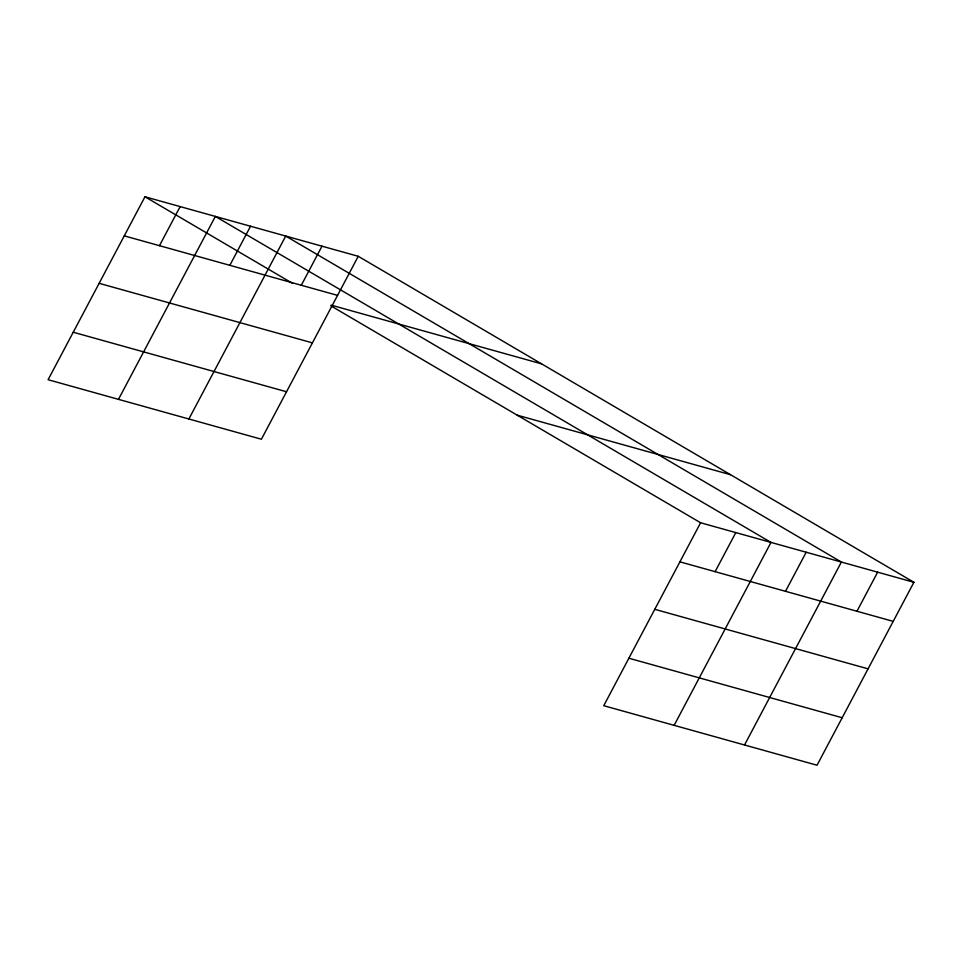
<?xml version="1.0" encoding="UTF-8"?>
<svg xmlns="http://www.w3.org/2000/svg" width="962" height="962" viewBox="0 0 962 962"><rect width="100%" height="100%" fill="white"/><g stroke="black" fill="none" stroke-linecap="round" stroke-linejoin="round"><path stroke-width="1.44" d="M358.249 256.301L144.961 196.777L48.1 379.713L261.399 439.237L358.249 256.301L913.9 582.287L817.039 765.223L603.751 705.699L700.601 522.763L913.9 582.287M159.464 245.671L180.147 206.602M118.482 399.35L215.344 216.414L770.995 542.412L674.134 725.336M229.846 265.32L250.541 226.238M188.877 418.999L285.726 236.063L841.377 562.048L744.528 744.985M301.298 285.257L321.993 246.188M715.115 571.668L735.798 532.587M785.497 591.305L806.192 552.236M856.95 611.255L877.645 572.174M124.266 235.858L337.566 295.382M331.132 305.134L541.618 363.877M99.134 283.321L312.422 342.857M517.243 415.187L730.531 474.711M73.232 332.239L286.532 391.762M679.918 561.844L893.205 621.368M654.785 609.319L868.073 668.843M628.883 658.224L842.183 717.748M144.961 196.777L292.664 283.429M330.892 305.856L700.601 522.763"/></g></svg>
